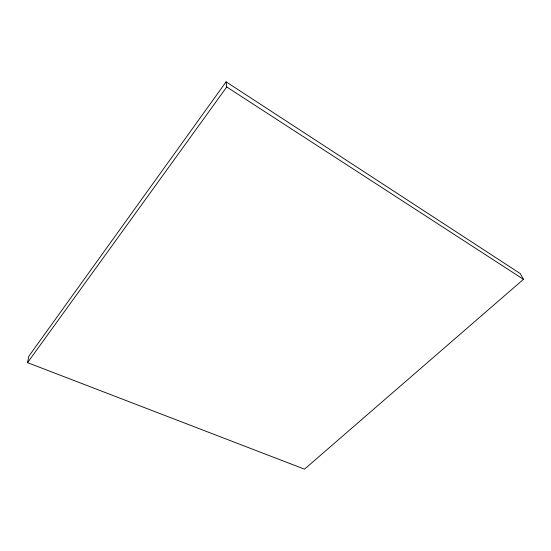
<?xml version="1.0" encoding="UTF-8"?>
<svg xmlns="http://www.w3.org/2000/svg" width="551" height="551" viewBox="0 0 551 551"><rect width="100%" height="100%" fill="white"/><g stroke="black" fill="none" stroke-linecap="round" stroke-linejoin="round"><path stroke-width="0.83" d="M27.55 362.648L28.817 356.235L226.089 81.837L520.289 273.599L523.45 279.329L304.496 469.163L27.55 362.648L226.736 86.968L226.089 81.837M226.736 86.968L523.45 279.329"/></g></svg>
